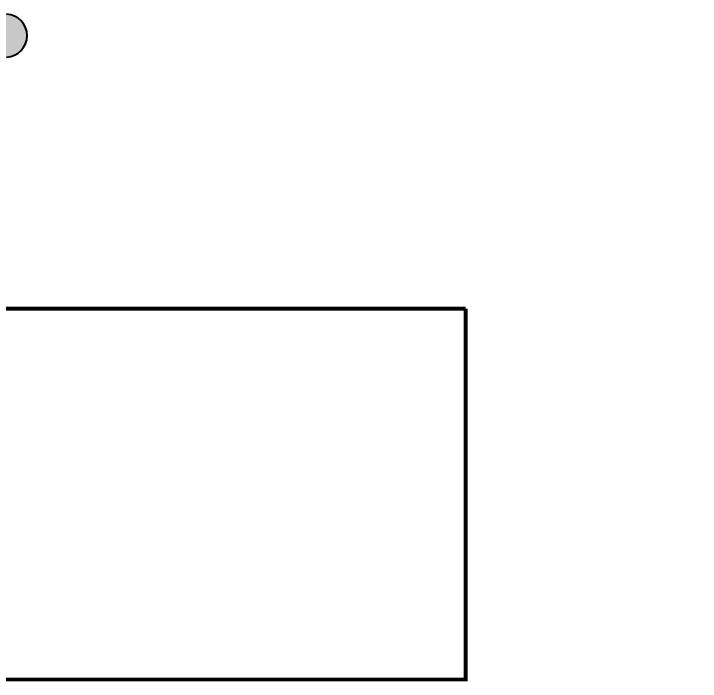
# Model space of a CAD drawing. Header units: millimetres. Extents: x -4 to 133, y -74 to -3.
# Drawn here: x 87.02 to 133.3, y -60.33 to -15.3 of the extents above; entities that cross this region are included whole.
import ezdxf

# ---------------------------------------------------------------- set-up
doc = ezdxf.new("R2010")
doc.units = ezdxf.units.MM
doc.layers.add('Document', color=7, linetype='Continuous', true_color=0xffffff)
doc.layers.add('TopSilkLayer', color=7, linetype='Continuous', true_color=0xffff00)

msp = doc.modelspace()

# ---------------------------------------------------------------- hatches: boundary and pattern name
at = {"layer": 'Document'}
msp.add_hatch(color=256, dxfattribs=at).paths.add_polyline_path([(85.471, -18.288), (86.614, -18.225), (86.614, -18.225), (86.665, -18.224), (86.716, -18.22), (86.767, -18.215), (86.818, -18.208), (86.868, -18.199), (86.918, -18.188), (86.968, -18.174), (87.016, -18.159), (87.065, -18.142), (87.112, -18.123), (87.159, -18.102), (87.204, -18.079), (87.249, -18.054), (87.293, -18.028), (87.336, -18), (87.377, -17.97), (87.417, -17.938), (87.456, -17.905), (87.494, -17.87), (87.53, -17.834), (87.565, -17.797), (87.598, -17.758), (87.629, -17.718), (87.659, -17.676), (87.688, -17.633), (87.714, -17.59), (87.739, -17.545), (87.762, -17.499), (87.783, -17.452), (87.802, -17.405), (87.819, -17.357), (87.834, -17.308), (87.847, -17.258), (87.859, -17.209), (87.868, -17.158), (87.875, -17.108), (87.88, -17.057), (87.883, -17.006), (87.884, -16.955), (87.884, -16.701), (87.884, -16.574), (87.883, -16.522), (87.88, -16.471), (87.875, -16.42), (87.868, -16.37), (87.859, -16.32), (87.847, -16.27), (87.834, -16.22), (87.819, -16.171), (87.802, -16.123), (87.783, -16.076), (87.762, -16.029), (87.739, -15.983), (87.714, -15.939), (87.688, -15.895), (87.659, -15.852), (87.629, -15.811), (87.598, -15.77), (87.565, -15.731), (87.53, -15.694), (87.494, -15.658), (87.456, -15.623), (87.417, -15.59), (87.377, -15.558), (87.336, -15.528), (87.293, -15.5), (87.249, -15.474), (87.204, -15.449), (87.159, -15.426), (87.112, -15.405), (87.065, -15.386), (87.016, -15.369), (86.968, -15.354), (86.918, -15.34), (86.868, -15.329), (86.818, -15.32), (86.767, -15.313), (86.716, -15.308), (86.665, -15.305), (86.614, -15.304), (85.471, -15.304)])

# ---------------------------------------------------------------- linework, layer by layer
at = {"layer": 'TopSilkLayer', "const_width": 0.254}
for points in [[(117.486, -35.198), (117.486, -60.198), (78.486, -60.198)], [(78.486, -35.198), (117.486, -35.198)]]:
    msp.add_lwpolyline(points, dxfattribs=at)
at = {"layer": 'TopSilkLayer'}
msp.add_arc((86.475, -16.778), 1.45, 272.4923, 87.5077, dxfattribs=at)

doc.saveas('drawing.dxf')
